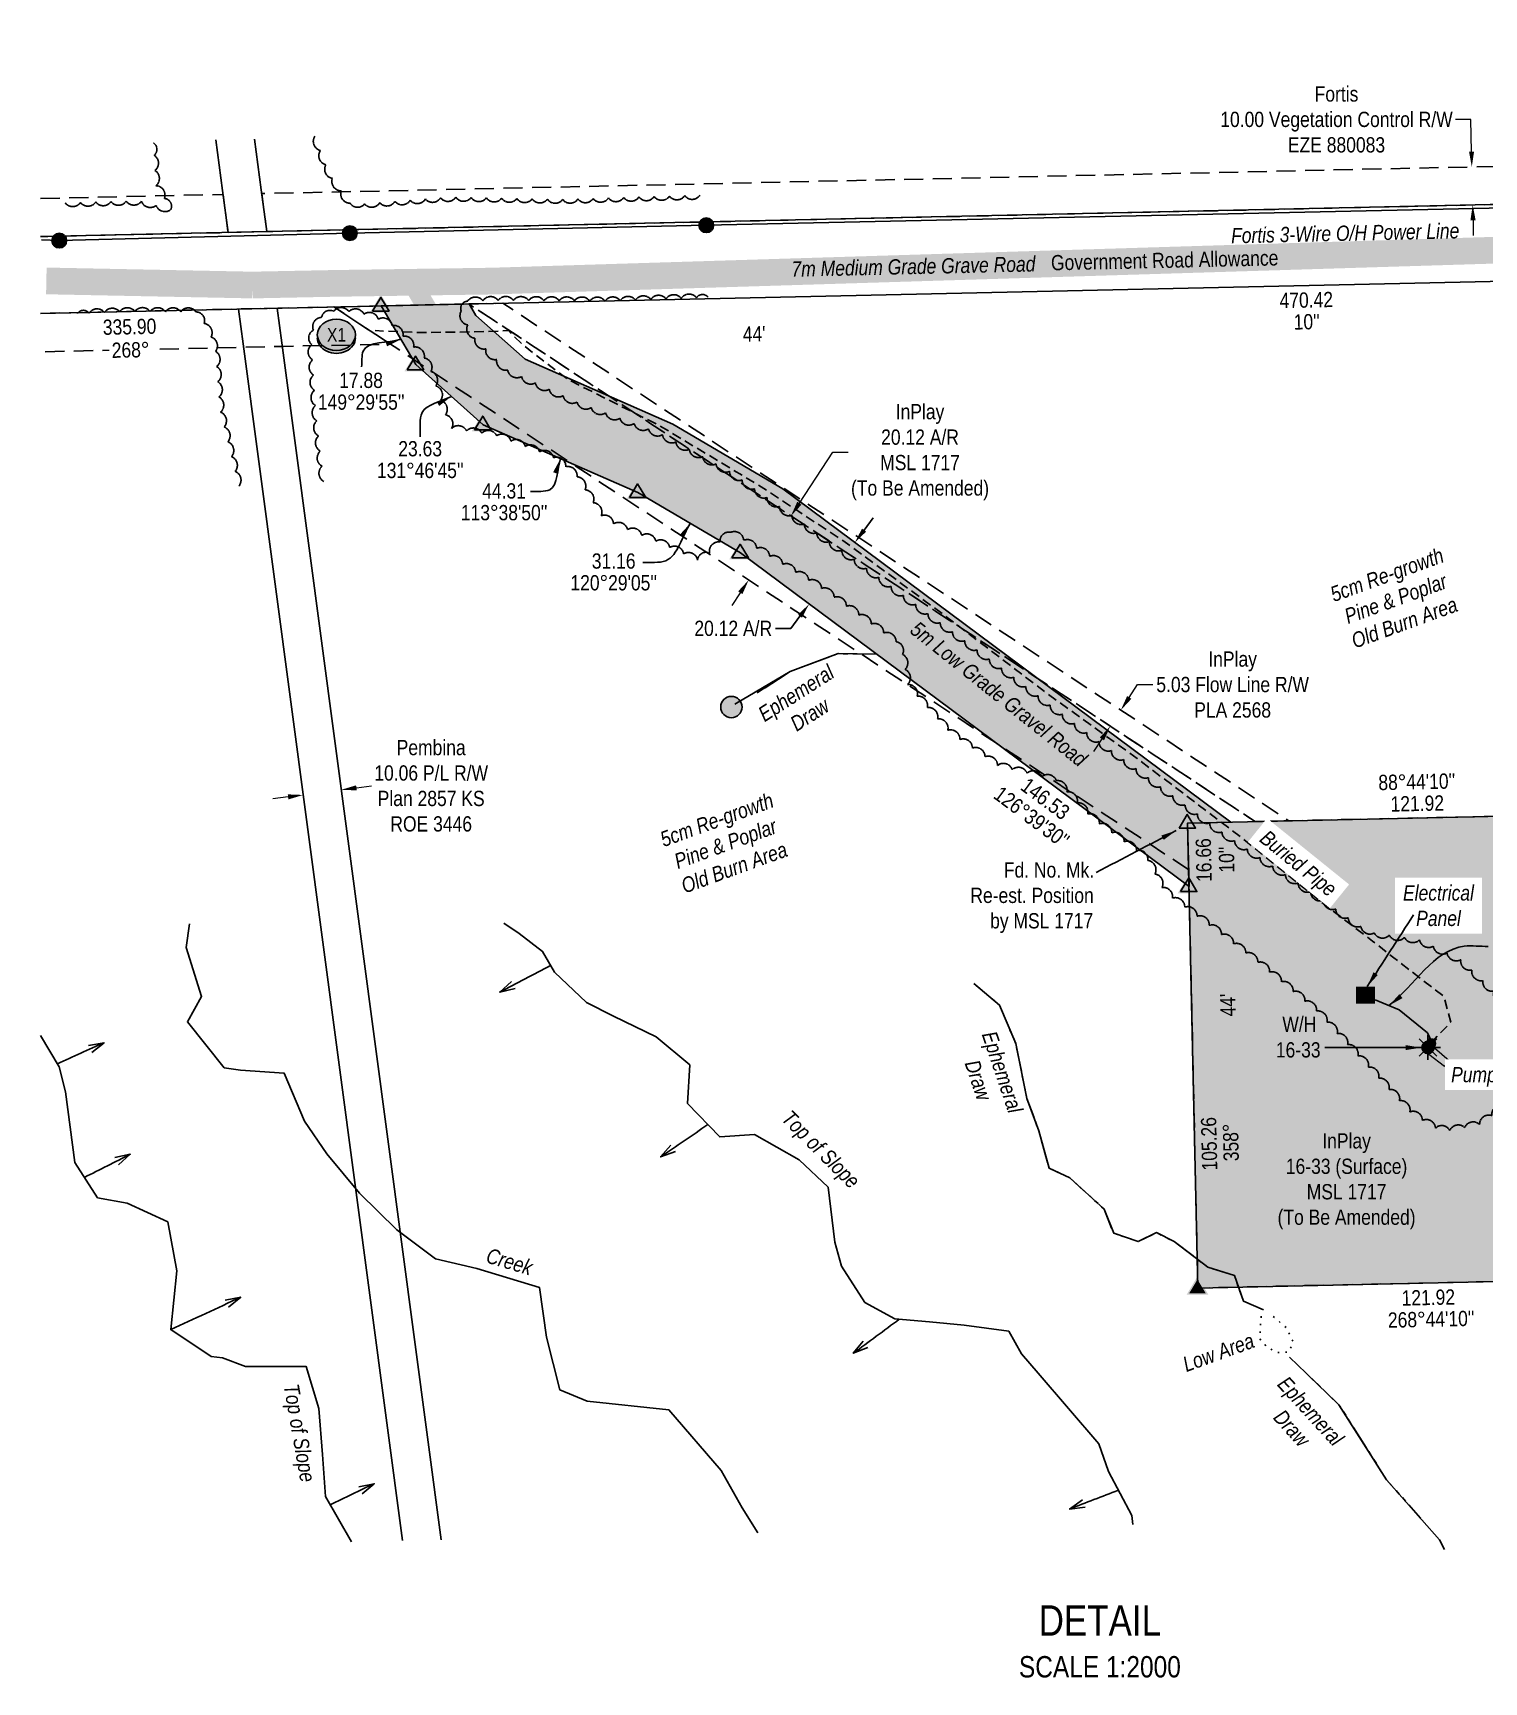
# Model space of a CAD drawing. Extents: x 604912 to 609838, y 5884248 to 5885328.
# Drawn here: x 604912 to 605863, y 5884248 to 5885328 of the extents above; entities that cross this region are included whole.
import ezdxf
from ezdxf.enums import TextEntityAlignment as Align

# ---------------------------------------------------------------- set-up
doc = ezdxf.new("R2010")
doc.units = 0
doc.header["$LTSCALE"] = 5
doc.header["$PDMODE"] = 34
doc.header["$PDSIZE"] = 0.03
for name, pattern in [('0', [1, 1, 0]), ('foc-ACCESSROAD', [3.75, 2.5, -1.25]), ('foc-FLOWLINE', [3.75, 2.5, -1.25]), ('foc-TOPO', [1, 0.2, -0.8]), ('foc-TOPO-ephemeral', [6.25, 3.125, -0.625, 0.625, -0.625, 0.625, -0.625]), ('POWERLINE5', [7.8, 2.4, -0.6, 0.6, -0.6, 0.6, -0.6, 2.4]), ('UG_PIPE', [1.875, 1.25, -0.625])]:
    doc.linetypes.add(name, pattern=pattern)
doc.layers.get('Defpoints').update_dxf_attribs({"color": 9})
for name, color, linetype in [('AS-CABLE', 224, 'foc-CABLE'), ('AS-PIPE-UG', 44, 'UG_PIPE'), ('AS-POWER', 104, 'foc-POWER'), ('AS-POWER-EXISTING', 72, 'POWERLINE5'), ('AS-ROADS', 254, 'Continuous'), ('AS-SYMBOL', 7, 'Continuous'), ('AS-UNDERLAY-H', 141, 'Continuous'), ('C-FLOWLINE', 13, 'foc-FLOWLINE'), ('C-WS', 13, 'foc-ACCESSROAD'), ('C-WS-S', 8, 'Continuous'), ('DETAIL-T', 7, 'Continuous'), ('F-EZE', 190, 'foc-FLOWLINE'), ('F-RW', 190, 'Continuous'), ('L-BD', 7, 'Continuous'), ('L-MON', 1, 'Continuous'), ('L-MON-T', 1, 'Continuous'), ('L-ROAD-T', 7, 'Continuous'), ('L-SEC', 7, 'Continuous'), ('P-CROSSINGS', 250, 'Continuous'), ('P-PROPOSED', 10, 'Continuous'), ('P-PROPOSED-H', 21, 'Continuous'), ('P-TXT', 4, 'Continuous'), ('T-BUSH', 110, '0'), ('T-BUSH-T', 110, 'Continuous'), ('T-DRAW', 143, 'foc-TOPO-ephemeral'), ('T-LOW-AREA', 48, 'foc-TOPO'), ('T-SLOPE', 48, 'Continuous'), ('T-WATER', 160, 'Continuous'), ('T-WATER-T', 170, 'Continuous')]:
    doc.layers.add(name, color=color, linetype=linetype)
for name, color, linetype, lineweight in [('AS-GENERAL', 48, 'Continuous', 18), ('C-AR-T', 13, 'Continuous', 9), ('C-FLOWLINE-T', 13, 'Continuous', 9), ('C-WS-T', 13, 'Continuous', 9), ('F-EZE-T', 190, 'Continuous', 9), ('F-RW-T', 190, 'Continuous', 9), ('T-TEXT', 48, 'Continuous', 18)]:
    doc.layers.add(name, color=color, linetype=linetype, lineweight=lineweight)
doc.styles.add('80CG', font='ARIALN.TTF', dxfattribs={"height": 10})
doc.styles.add('80L', font='ARIALN.TTF', dxfattribs={"height": 10})
doc.styles.add('80LS', font='ARIALNI.TTF', dxfattribs={"height": 10})
doc.styles.add('Crossing', font='ARIALN.TTF', dxfattribs={"height": 10})
doc.styles.add('foc-LtypeFont', font='ARIALN.TTF', dxfattribs={"height": 7.35})
doc.linetypes.add('foc-CABLE', pattern='A,2,-1,["C",foc-LtypeFont,S=0.2,R=0,X=-0.625,Y=-0.75],-1.24,8', length=12.24)
doc.linetypes.add('foc-POWER', pattern='A,6,-1,["P",foc-LtypeFont,S=0.2,R=0,X=-0.625,Y=-0.75],-1.24,4', length=12.24)
doc.linetypes.add('foc-TOPO-flowdirection-NOLINE', pattern='A,0,[">",foc-LtypeFont,S=0.3,R=0,X=0,Y=-0.945],-20,[">",foc-LtypeFont,S=0.3,R=0,X=0,Y=-0.945],0', length=20)
doc.dimstyles.new('Compass 5 000', dxfattribs={"dimscale": 5, "dimtxt": 9, "dimasz": 2, "dimexe": 0.2, "dimexo": 0.0625, "dimgap": 0.5, "dimtad": 0, "dimtih": 1, "dimtoh": 1, "dimzin": 0, "dimdsep": 46, "dimtxsty": '80CG', "dimcen": 0.1, "dimse1": 1, "dimse2": 1, "dimclrd": 256, "dimclrt": 256, "dimaunit": 1, "dimadec": 4, "dimazin": 0, "dimtfac": 0.06, "dimtofl": 0, "dimtmove": 0, "dimatfit": 1, "dimfxl": 0.2, "dimtolj": 1, "dimtzin": 0, "dimlwd": -1, "dimarcsym": 0})

# ---------------------------------------------------------------- blocks, each defined once
blk = doc.blocks.new('GAS')
h = blk.add_hatch(color=255)
h.dxf.hatch_style = 1
edge = h.paths.add_edge_path()
edge.add_arc((0, 0), 0.9, 0, 360)
for p, q in [((-0.81, 0), (-1.62, 0)), ((-0.57, 0.57), (-1.14, 1.14)), ((0, 0.81), (0, 1.62)), ((0.57, 0.57), (1.14, 1.14)), ((1.62, 0), (0.81, 0)), ((-0.57, -0.57), (-1.14, -1.14)), ((0, -0.81), (0, -1.62)), ((1.14, -1.14), (0.57, -0.57))]:
    blk.add_line(p, q)
blk.add_circle((0, 0), 0.8)
blk = doc.blocks.new('STRIA')
blk.add_hatch(color=255).paths.add_polyline_path([(-0.04, 1.52), (-1.47, -0.87), (1.39, -0.87)])
blk = doc.blocks.new('STRIAA')
blk.add_blockref('STRIA', (0, 0))
blk = doc.blocks.new('STRIB')
at = {"color": 1}
blk.add_solid([(-1.12, -0.67), (-0.04, 1.13), (1.04, -0.67)], dxfattribs=at)
blk = doc.blocks.new('STRIBB')
blk.add_blockref('STRIB', (0, 0))
blk = doc.blocks.new('STRICC')
for name in ['STRIAA', 'STRIBB']:
    blk.add_blockref(name, (0, 0))
blk = doc.blocks.new('fdspike')
blk.add_blockref('STRICC', (0, 0))
blk = doc.blocks.new('RISER')
h = blk.add_hatch(color=255)
h.dxf.hatch_style = 1
edge = h.paths.add_edge_path()
edge.add_arc((0, 0), 0.7, 0, 360)
blk.add_hatch(color=13).paths.add_polyline_path([(0.58, -0.15), (-0.58, -0.15, 0.774597)])
at = {"color": 13}
blk.add_line((-0.58, -0.15), (0.58, -0.15), dxfattribs=at)
blk.add_circle((0, 0), 0.6, dxfattribs=at)
blk = doc.blocks.new('TRIA')
blk.add_hatch(color=255).paths.add_polyline_path([(-0.04, 1.52), (-1.47, -0.87), (1.39, -0.87)])
blk = doc.blocks.new('TRIAA')
blk.add_blockref('TRIA', (0, 0))
blk = doc.blocks.new('TRIB')
at = {"color": 1}
blk.add_lwpolyline([(-1.12, -0.67), (-0.04, 1.13), (1.04, -0.67)], close=True, dxfattribs=at)
blk = doc.blocks.new('TRIBB')
blk.add_blockref('TRIB', (0, 0))
blk = doc.blocks.new('TRICC')
for name in ['TRIAA', 'TRIBB']:
    blk.add_blockref(name, (0, 0))
blk = doc.blocks.new('plspike')
blk.add_blockref('TRICC', (0, 0))
blk = doc.blocks.new('POWERPOLE')
h = blk.add_hatch(color=255)
edge = h.paths.add_edge_path()
edge.add_arc((0, 0), 0.96, 0, 360)
at = {"linetype": 'Continuous'}
for p, q in [((0.68, -0.68), (-0.68, 0.68)), ((-0.68, -0.68), (0.68, 0.68))]:
    blk.add_line(p, q, dxfattribs=at)
blk.add_circle((0, 0), 0.96, dxfattribs=at)
blk = doc.blocks.new('*D405')
at = {"layer": 'Defpoints', "color": 0, "transparency": 16777216}
for p in [(605112.2, 5884847.8), (605087.3, 5884844.5), (605114.3, 5884832)]:
    blk.add_point(p, dxfattribs=at)
at = {"layer": 'F-RW-T', "transparency": 16777216}
for p, q in [((605124.2, 5884833.3), (605134.1, 5884834.6)), ((605079.5, 5884827.3), (605069.6, 5884826))]:
    blk.add_line(p, q, dxfattribs=at)
for points in [[(605124, 5884834.9), (605124.5, 5884831.6), (605114.3, 5884832)], [(605079.3, 5884829), (605079.7, 5884825.7), (605089.4, 5884828.6)]]:
    blk.add_solid(points, dxfattribs=at)
at = {"layer": 'F-RW-T', "transparency": 16777216, "insert": (605173.2, 5884834.6), "char_height": 10, "attachment_point": 5, "style": '80CG'}
blk.add_mtext('\\A1;Pembina\\P10.06 P/L R/W\\PPlan 2857 KS\\PROE 3446', dxfattribs=at)
blk = doc.blocks.new('*D406')
at = {"layer": 'Defpoints', "color": 0, "transparency": 16777216}
for p in [(605457.3, 5884989.1), (605420.7, 5884953.7), (605427.3, 5884948.8)]:
    blk.add_point(p, dxfattribs=at)
at = {"layer": 'P-TXT', "transparency": 16777216}
for p, q in [((605456.7, 5885002.1), (605462.6, 5885010.1)), ((605414.7, 5884945.7), (605408.7, 5884937.7)), ((605408.7, 5884937.7), (605398.7, 5884937.7))]:
    blk.add_line(p, q, dxfattribs=at)
for points in [[(605455.3, 5885003.1), (605458, 5885001.1), (605450.7, 5884994.1)], [(605413.4, 5884946.7), (605416, 5884944.7), (605420.7, 5884953.7)]]:
    blk.add_solid(points, dxfattribs=at)
at = {"layer": 'P-TXT', "transparency": 16777216, "insert": (605371, 5884937.7), "char_height": 10, "attachment_point": 5, "style": '80CG'}
blk.add_mtext('\\A1;20.12 A/R', dxfattribs=at)
blk = doc.blocks.new('*D407')
at = {"layer": 'C-FLOWLINE-T', "transparency": 16777216}
for p, q in [((605630.3, 5884892.5), (605635.8, 5884900.9)), ((605635.8, 5884900.9), (605645.8, 5884900.9)), ((605612.4, 5884865.3), (605606.9, 5884857))]:
    blk.add_line(p, q, dxfattribs=at)
for points in [[(605628.9, 5884893.4), (605631.7, 5884891.6), (605624.8, 5884884.2)], [(605611, 5884866.2), (605613.8, 5884864.4), (605617.9, 5884873.7)]]:
    blk.add_solid(points, dxfattribs=at)
at = {"layer": 'Defpoints', "color": 0, "transparency": 16777216}
for p in [(605624.8, 5884884.2), (605627.4, 5884882.5), (605620.5, 5884872)]:
    blk.add_point(p, dxfattribs=at)
at = {"layer": 'C-FLOWLINE-T', "transparency": 16777216, "insert": (605698, 5884900.9), "char_height": 10, "attachment_point": 5, "style": '80CG'}
blk.add_mtext('\\A1;InPlay\\P5.03 Flow Line R/W\\PPLA 2568', dxfattribs=at)
blk = doc.blocks.new('*D408')
at = {"layer": 'Defpoints', "color": 0, "transparency": 16777216}
for p in [(606064.8, 5885244.7), (605855.2, 5885215.1), (606065.3, 5885219.7)]:
    blk.add_point(p, dxfattribs=at)
at = {"layer": 'F-EZE-T', "transparency": 16777216}
for p, q in [((605854, 5885271.1), (605844, 5885271.1)), ((605854.4, 5885250), (605854, 5885271.1)), ((605855.4, 5885205.1), (605855.6, 5885195.1))]:
    blk.add_line(p, q, dxfattribs=at)
for points in [[(605856.1, 5885250.1), (605852.8, 5885250), (605854.6, 5885240)], [(605857.1, 5885205.1), (605853.7, 5885205), (605855.2, 5885215.1)]]:
    blk.add_solid(points, dxfattribs=at)
at = {"layer": 'F-EZE-T', "transparency": 16777216, "insert": (605766, 5885271.1), "char_height": 10, "attachment_point": 5, "style": '80CG'}
blk.add_mtext('\\A1;Fortis\\P10.00 Vegetation Control R/W\\PEZE 880083', dxfattribs=at)
blk = doc.blocks.new('xing2')
h = blk.add_hatch(color=50)
h.dxf.hatch_style = 1
edge = h.paths.add_edge_path()
edge.add_ellipse((0, 0), major_axis=(-12.5, 0), ratio=0.816297, start_angle=0, end_angle=360)
h = blk.add_hatch(color=250)
h.dxf.hatch_style = 1
edge = h.paths.add_edge_path()
edge.add_ellipse((0, -2), major_axis=(-12.5, 0), ratio=0.816297, start_angle=0, end_angle=180)
edge.add_line((12.5, -2), (12.5, 0))
edge.add_ellipse((0, 0), major_axis=(-12.5, 0), ratio=0.816297, start_angle=0, end_angle=180, ccw=False)
edge.add_line((-12.5, 0), (-12.5, -2))
at = {"color": 250}
blk.add_ellipse((0, 0), major_axis=(-12.5, 0), ratio=0.816297, dxfattribs=at)
blk.add_ellipse((0, -2), major_axis=(-12.5, 0), ratio=0.816297, start_param=0, end_param=3.141593, dxfattribs=at)
at = {"color": 250, "style": 'Crossing'}
blk.add_attdef('CROSSING', text='', height=9, dxfattribs=at).set_placement((0.1, 0), align=Align.MIDDLE_CENTER)
at = {"color": 250, "style": 'Crossing', "flags": 1}
for tag, p in [('OWNER', (0.1, -12.5)), ('DESCRIPTION', (0.1, -25.8)), ('LOCATION', (0.1, -39.3)), ('DWG_REF', (0.1, -52.8))]:
    blk.add_attdef(tag, text='', height=9, dxfattribs=at).set_placement(p, align=Align.MIDDLE_CENTER)
blk = doc.blocks.new('*D500')
at = {"layer": 'C-AR-T', "transparency": 16777216}
for p, q in [((605414.3, 5885019.8), (605436.3, 5885053.2)), ((605436.3, 5885053.2), (605446.3, 5885053.2)), ((605375.6, 5884961.1), (605370.1, 5884952.7))]:
    blk.add_line(p, q, dxfattribs=at)
for points in [[(605412.9, 5885020.7), (605415.7, 5885018.8), (605408.8, 5885011.4)], [(605374.2, 5884962), (605377, 5884960.2), (605381.1, 5884969.4)]]:
    blk.add_solid(points, dxfattribs=at)
at = {"layer": 'Defpoints', "color": 0, "transparency": 16777216}
for p in [(605408.8, 5885011.4), (605546.5, 5884920.7), (605518.9, 5884878.7)]:
    blk.add_point(p, dxfattribs=at)
at = {"layer": 'C-AR-T', "transparency": 16777216, "insert": (605493.3, 5885053.2), "char_height": 10, "attachment_point": 5, "style": '80CG'}
blk.add_mtext('\\A1;InPlay\\P20.12 A/R\\PMSL 1717\\P(To Be Amended)', dxfattribs=at)

msp = doc.modelspace()

# ---------------------------------------------------------------- hatches: boundary and pattern name
at = {"layer": 'AS-CABLE'}
h = msp.add_hatch(color=256, dxfattribs=at)
h.dxf.hatch_style = 1
h.paths.add_polyline_path([(605778.857, 5884702.954), (605791.172, 5884702.954), (605791.172, 5884691.942), (605778.857, 5884691.942)])
at = {"layer": 'AS-UNDERLAY-H'}
h = msp.add_hatch(color=256, dxfattribs=at)
h.dxf.hatch_style = 1
edge = h.paths.add_edge_path()
edge.add_arc((605369.78, 5884886.199), 7.009, 0, 360)
at = {"layer": 'P-PROPOSED-H'}
h = msp.add_hatch(color=256, dxfattribs=at)
h.dxf.hatch_style = 1
h.paths.add_polyline_path([(605669.439, 5884768.604), (605375.68, 5884987.229), (605308.573, 5885026.734), (605207.13, 5885071.151), (605163.09, 5885110.499), (605140.413, 5885148.994), (605198.02, 5885150.266), (605202.434, 5885142.772), (605234.647, 5885113.991), (605331.492, 5885071.587), (605403.524, 5885029.183), (605696.884, 5884810.855), (605668.52, 5884810.229)])
h = msp.add_hatch(color=256, dxfattribs=at)
h.dxf.hatch_style = 1
h.paths.add_polyline_path([(605668.52, 5884810.229), (605973.113, 5884816.964), (605979.835, 5884512.326), (605675.18, 5884505.559)])

# ---------------------------------------------------------------- linework, layer by layer
at = {"layer": 'AS-CABLE', "flags": 128}
msp.add_lwpolyline([(605791.26, 5884694.329), (605807.063, 5884687.904), (605825.568, 5884672.679), (605830.145, 5884662.896)], dxfattribs=at)
at = {"layer": 'AS-GENERAL', "flags": 128}
msp.add_lwpolyline([(605830.145, 5884662.896), (605839.888, 5884654.746), (605836.693, 5884650.799), (605826.403, 5884658.541)], dxfattribs=at)
at = {"layer": 'AS-PIPE-UG', "flags": 128}
msp.add_lwpolyline([(605827.86, 5884665.799), (605831.828, 5884670.604), (605840.898, 5884679.686), (605836.365, 5884696.546), (605803.47, 5884722.009), (605789.55, 5884732.929), (605759.548, 5884755.734), (605704.985, 5884799.769), (605635.438, 5884852.541), (605576.133, 5884895.354), (605510.153, 5884945.654), (605442.8, 5884995.336), (605387.62, 5885031.509), (605322.308, 5885070.801), (605262.585, 5885100.861), (605233.398, 5885123.254), (605223.803, 5885132.764), (605200.19, 5885131.944), (605165.653, 5885131.519), (605136.603, 5885132.764)], dxfattribs=at)
at = {"layer": 'AS-POWER', "flags": 128}
msp.add_lwpolyline([(604917.975, 5885192.217), (604929.655, 5885191.756), (605119.953, 5885196.634), (605353.32, 5885201.791), (606418.799, 5885225.073)], dxfattribs=at)
at = {"layer": 'AS-ROADS', "flags": 128}
for points, const_width in [([(605287.388, 5885167.569), (606417.731, 5885202.329)], 17.493), ([(605056.06, 5885162.654), (604921.209, 5885165.355)], 17.493), ([(605287.388, 5885167.569), (605213.433, 5885165.249), (605108.65, 5885163.709), (605056.06, 5885162.654)], 17.493), ([(605160.503, 5885164.444), (605182.758, 5885126.654), (605198.53, 5885107.844), (605220.88, 5885092.571), (605249.858, 5885078.834), (605285.96, 5885064.451), (605320.035, 5885049.154), (605352.34, 5885031.329), (605389.618, 5885008.224), (605437.03, 5884975.004), (605483.873, 5884941.219), (605534.715, 5884902.631), (605573.045, 5884870.526), (605627.99, 5884829.879), (605678.698, 5884793.081), (605740.748, 5884748.496), (605792.813, 5884712.101), (605833.2, 5884684.011), (605848.935, 5884669.716), (605851.368, 5884656.764), (605843.463, 5884643.701), (605824.01, 5884644.374), (605809.315, 5884660.534), (605801.445, 5884692.734), (605791.665, 5884712.866)], 12.495), ([(605740.748, 5884748.496), (605791.665, 5884712.866), (605792.813, 5884712.101), (605833.2, 5884684.011)], 12.495)]:
    msp.add_lwpolyline(points, dxfattribs=dict(at, const_width=const_width))
at = {"layer": 'AS-UNDERLAY-H'}
msp.add_circle((605369.78, 5884886.199), 7.009, dxfattribs=at)
at = {"layer": 'C-FLOWLINE', "flags": 128}
msp.add_lwpolyline([(604917.475, 5885144.074), (605047.651, 5885146.946), (605072.934, 5885147.505), (605109.484, 5885148.312), (605146.54, 5885123.907), (605076.259, 5885122.451), (605073.487, 5885122.39), (605050.976, 5885121.89), (605048.205, 5885121.829), (604917.475, 5885118.938)], dxfattribs=at)
msp.add_lwpolyline([(605734.857, 5884811.693), (605712.745, 5884811.205), (605197.934, 5885150.264), (605220.046, 5885150.752), (605734.857, 5884811.693)], close=True, dxfattribs=at)
at = {"layer": 'C-WS', "flags": 128}
msp.add_lwpolyline([(605712.745, 5884811.205), (605973.125, 5884816.95), (605979.846, 5884512.346), (605675.242, 5884505.624), (605669.194, 5884779.682), (605109.484, 5885148.312), (605197.934, 5885150.264), (605712.745, 5884811.205)], close=True, dxfattribs=at)
at = {"layer": 'F-EZE', "flags": 128}
msp.add_lwpolyline([(606138.011, 5885221.3), (605065.494, 5885197.634), (605062.216, 5885222.555), (606314.503, 5885250.183), (606315.066, 5885225.2), (606138.011, 5885221.3)], close=True, dxfattribs=at)
msp.add_lwpolyline([(604917.475, 5885219.361), (605036.915, 5885221.996), (605040.156, 5885197.074), (604917.475, 5885194.367)], dxfattribs=at)
at = {"layer": 'F-RW'}
for points in [[(605057.463, 5885258.232), (605061.884, 5885225.075), (605065.494, 5885197.634), (605040.156, 5885197.074), (605036.587, 5885224.52), (605032.165, 5885257.674)], [(605154.347, 5884340.115), (605050.12, 5885124.117), (605047.084, 5885146.935), (605072.368, 5885147.493), (605075.403, 5885124.685), (605179.632, 5884340.671)]]:
    msp.add_lwpolyline(points, dxfattribs=at)
at = {"layer": 'L-SEC'}
for p, q in [((604917.475, 5885194.367), (606314.604, 5885225.196)), ((604917.475, 5885144.075), (606315.713, 5885174.929))]:
    msp.add_line(p, q, dxfattribs=at)
at = {"layer": 'T-BUSH', "flags": 128}
for points in [[(605097.061, 5885260.121, 0.52056705), (605100.65, 5885250.791, 0.52056705), (605104.239, 5885241.462, 0.52056705), (605108.511, 5885232.5, 0.52056705), (605114.327, 5885224.37, 0.52056705), (605120.143, 5885216.24, 0.52056705), (605129.537, 5885215.819, 0.52056705), (605139.501, 5885216.623, 0.52056705), (605149.464, 5885217.428, 0.52056705), (605159.428, 5885218.233, 0.52056705), (605169.392, 5885219.037, 0.52056705), (605179.355, 5885219.842, 0.52056705), (605189.332, 5885220.202, 0.52056705), (605199.326, 5885219.99, 0.52056705), (605209.32, 5885219.777, 0.52056705), (605219.313, 5885219.565, 0.52056705), (605229.307, 5885219.352, 0.52056705), (605239.301, 5885219.14, 0.52056705), (605249.295, 5885218.927, 0.52056705), (605259.288, 5885218.714, 0.52056705), (605269.279, 5885219.019, 0.52056705), (605279.27, 5885219.352, 0.52056705), (605289.26, 5885219.685, 0.52056705), (605299.25, 5885220.018, 0.52056705), (605309.241, 5885220.351, 0.52056705), (605319.233, 5885220.646, 0.52056705), (605329.225, 5885220.925, 0.52056705), (605339.217, 5885221.204, 0.52056705), (605349.132, 5885221.481, 0.52056705)], [(604933.567, 5885216.474, 0.52056705), (604943.559, 5885216.767, 0.52056705), (604953.551, 5885217.06, 0.52056705), (604963.543, 5885217.353, 0.52056705), (604973.534, 5885217.646, 0.52056705), (604983.484, 5885217.537, 0.52056705), (604993.102, 5885214.815, 0.52056705), (605002.72, 5885212.093, 0.52056705), (604998.481, 5885219.379, 0.52056705), (604992.952, 5885227.699, 0.52056705), (604992.29, 5885237.661, 0.52056705), (604991.758, 5885247.643, 0.52056705), (604991.328, 5885255.689, 0.52056705)], [(605047.165, 5885030.855, 0.52056705), (605044.786, 5885040.564, 0.52056705), (605042.407, 5885050.272, 0.52056705), (605040.028, 5885059.981, 0.52056705), (605037.648, 5885069.69, 0.52056705), (605035.269, 5885079.399, 0.52056705), (605034.234, 5885089.322, 0.52056705), (605033.483, 5885099.29, 0.52056705), (605032.732, 5885109.258, 0.52056705), (605031.98, 5885119.226, 0.52056705), (605029.035, 5885128.581, 0.52056705), (605024.521, 5885137.5, 0.52056705), (605019.162, 5885145.054, 0.52056705), (605009.167, 5885145.111, 0.52056705), (604999.171, 5885145.168, 0.52056705), (604989.175, 5885145.225, 0.52056705), (604979.179, 5885145.282, 0.52056705), (604969.188, 5885145.061, 0.52056705), (604959.201, 5885144.651, 0.52056705), (604949.213, 5885144.241, 0.52056705), (604941.506, 5885143.925, 0.52056705)], [(605102.892, 5885034.013, -0.52056705), (605101.744, 5885043.943, -0.52056705), (605100.597, 5885053.873, -0.52056705), (605099.449, 5885063.803, -0.52056705), (605098.302, 5885073.733, -0.52056705), (605097.42, 5885083.686, -0.52056705), (605096.803, 5885093.663, -0.52056705), (605096.186, 5885103.64, -0.52056705), (605095.569, 5885113.617, -0.52056705), (605094.952, 5885123.594, -0.52056705), (605096.047, 5885133.122, -0.52056705), (605101.486, 5885141.508, -0.52056705), (605109.303, 5885145.413, -0.52056705), (605119.297, 5885145.212, -0.52056705), (605129.161, 5885143.603, -0.52056705), (605138.504, 5885140.256, -0.52056705), (605147.615, 5885136.144, -0.52056705), (605154.72, 5885129.17, -0.52056705), (605161.692, 5885122.007, -0.52056705), (605168.665, 5885114.845, -0.52056705), (605173.015, 5885106.082, -0.52056705), (605176.194, 5885096.605, -0.52056705), (605179.373, 5885087.128, -0.52056705), (605182.552, 5885077.651, -0.52056705), (605186.515, 5885068.699, -0.52056705), (605196.37, 5885067.104, -0.52056705), (605206.259, 5885065.639, -0.52056705), (605216.084, 5885063.931, -0.52056705), (605225.444, 5885060.424, -0.52056705), (605234.805, 5885056.916, -0.52056705), (605244.165, 5885053.409, -0.52056705), (605253.345, 5885049.568, -0.52056705), (605261.388, 5885043.633, -0.52056705), (605268.698, 5885037.021, -0.52056705), (605273.973, 5885028.53, -0.52056705), (605279.247, 5885020.039, -0.52056705), (605284.521, 5885011.547, -0.52056705), (605292.55, 5885006.227, -0.52056705), (605301.81, 5885002.464, -0.52056705), (605311.071, 5884998.702, -0.52056705), (605320.311, 5884994.891, -0.52056705), (605329.416, 5884990.764, -0.52056705), (605338.52, 5884986.637, -0.52056705), (605347.625, 5884982.511, -0.52056705), (605355.483, 5884987.073, -0.52056705), (605362.338, 5884994.348, -0.52056705), (605369.321, 5885000.658, -0.52056705), (605377.833, 5884995.417, -0.52056705), (605386.345, 5884990.176, -0.52056705), (605394.857, 5884984.935, -0.52056705), (605403.369, 5884979.694, -0.52056705), (605411.881, 5884974.453, -0.52056705), (605420.393, 5884969.213, -0.52056705), (605428.882, 5884963.937, -0.52056705), (605437.004, 5884958.11, -0.52056705), (605445.126, 5884952.283, -0.52056705), (605453.248, 5884946.456, -0.52056705), (605461.37, 5884940.629, -0.52056705), (605469.492, 5884934.802, -0.52056705), (605477.614, 5884928.975, -0.52056705), (605481.822, 5884920.701, -0.52056705), (605483.502, 5884910.848, -0.52056705), (605485.182, 5884900.994, -0.52056705), (605491.386, 5884893.285, -0.52056705), (605498.085, 5884885.866, -0.52056705), (605504.784, 5884878.447, -0.52056705), (605511.483, 5884871.027, -0.52056705), (605519.375, 5884864.967, -0.52056705), (605527.619, 5884859.313, -0.52056705), (605535.862, 5884853.659, -0.52056705), (605544.105, 5884848.005, -0.52056705), (605553.629, 5884845.212, -0.52056705), (605563.356, 5884842.906, -0.52056705), (605573.082, 5884840.601, -0.52056705), (605582.612, 5884837.955, -0.52056705), (605589.447, 5884830.661, -0.52056705), (605596.282, 5884823.367, -0.52056705), (605603.117, 5884816.073, -0.52056705), (605610.752, 5884809.687, -0.52056705), (605618.868, 5884803.852, -0.52056705), (605626.983, 5884798.016, -0.52056705), (605635.099, 5884792.18, -0.52056705), (605642.497, 5884785.724, -0.52056705), (605647.087, 5884776.845, -0.52056705), (605651.677, 5884767.965, -0.52056705), (605658.573, 5884761.026, -0.52056705), (605666.638, 5884755.121, -0.52056705), (605674.704, 5884749.216, -0.52056705), (605682.709, 5884743.231, -0.52056705), (605690.669, 5884737.184, -0.52056705), (605698.629, 5884731.138, -0.52056705), (605706.589, 5884725.091, -0.52056705), (605714.492, 5884718.974, -0.52056705), (605722.198, 5884712.606, -0.52056705), (605729.903, 5884706.238, -0.52056705), (605737.608, 5884699.87, -0.52056705), (605745.313, 5884693.502, -0.52056705), (605752.986, 5884687.1, -0.52056705), (605759.743, 5884679.734, -0.52056705), (605766.5, 5884672.368, -0.52056705), (605773.285, 5884665.027, -0.52056705), (605780.071, 5884657.687, -0.52056705), (605786.856, 5884650.347, -0.52056705), (605793.646, 5884643.011, -0.52056705), (605800.441, 5884635.68, -0.52056705), (605807.237, 5884628.349, -0.52056705), (605814.032, 5884621.018, -0.52056705), (605822.261, 5884615.455, -0.52056705), (605830.864, 5884610.363, -0.52056705), (605840.149, 5884608.76, -0.52056705), (605849.94, 5884610.777, -0.52056705), (605859.73, 5884612.794, -0.52056705), (605867.679, 5884618.628, -0.52056705), (605875.251, 5884625.154, -0.52056705), (605882.822, 5884631.68, -0.52056705), (605890.618, 5884628.144, -0.52056705), (605896.426, 5884620.452, -0.52056705), (605900.012, 5884611.122, -0.52056705), (605903.598, 5884601.791, -0.52056705), (605907.664, 5884592.771, -0.52056705), (605915.842, 5884597.065, -0.52056705), (605922.401, 5884604.278, -0.52056705), (605918.506, 5884613.448, -0.52056705), (605914.364, 5884622.546, -0.52056705), (605910.221, 5884631.643, -0.52056705), (605905.587, 5884640.491, -0.52056705), (605900.69, 5884649.205, -0.52056705), (605895.794, 5884657.92, -0.52056705), (605890.897, 5884666.634, -0.52056705), (605885.759, 5884675.204, -0.52056705), (605880.391, 5884683.637, -0.52056705), (605875.024, 5884692.07, -0.52056705), (605869.164, 5884700.102, -0.52056705), (605861.913, 5884706.982, -0.52056705), (605854.661, 5884713.862, -0.52056705), (605847.364, 5884720.686, -0.52056705), (605838.387, 5884725.082, -0.52056705), (605829.405, 5884729.469, -0.52056705), (605820.391, 5884733.776, -0.52056705), (605810.506, 5884735.255, -0.52056705), (605800.619, 5884736.727, -0.52056705), (605790.732, 5884738.2, -0.52056705), (605781.961, 5884742.497, -0.52056705), (605773.737, 5884748.18, -0.52056705), (605765.514, 5884753.863, -0.52056705), (605757.29, 5884759.546, -0.52056705), (605749.067, 5884765.229, -0.52056705), (605740.844, 5884770.911, -0.52056705), (605732.538, 5884776.473, -0.52056705), (605724.23, 5884782.031, -0.52056705), (605715.921, 5884787.59, -0.52056705), (605707.613, 5884793.148, -0.52056705), (605699.305, 5884798.706, -0.52056705), (605691.029, 5884804.31, -0.52056705), (605682.99, 5884810.251, -0.52056705), (605674.951, 5884816.192, -0.52056705), (605666.912, 5884822.133, -0.52056705), (605658.873, 5884828.074, -0.52056705), (605650.834, 5884834.015, -0.52056705), (605642.795, 5884839.956, -0.52056705), (605634.73, 5884845.861, -0.52056705), (605626.657, 5884851.756, -0.52056705), (605618.585, 5884857.652, -0.52056705), (605610.513, 5884863.547, -0.52056705), (605602.44, 5884869.443, -0.52056705), (605594.442, 5884875.438, -0.52056705), (605586.483, 5884881.485, -0.52056705), (605578.523, 5884887.532, -0.52056705), (605570.564, 5884893.58, -0.52056705), (605562.605, 5884899.627, -0.52056705), (605554.646, 5884905.674, -0.52056705), (605546.686, 5884911.722, -0.52056705), (605538.663, 5884917.685, -0.52056705), (605530.632, 5884923.636, -0.52056705), (605522.601, 5884929.587, -0.52056705), (605514.57, 5884935.539, -0.52056705), (605506.538, 5884941.49, -0.52056705), (605498.507, 5884947.441, -0.52056705), (605490.467, 5884953.381, -0.52056705), (605482.426, 5884959.319, -0.52056705), (605474.385, 5884965.258, -0.52056705), (605466.344, 5884971.196, -0.52056705), (605458.304, 5884977.135, -0.52056705), (605450.231, 5884983.029, -0.52056705), (605442.067, 5884988.797, -0.52056705), (605433.903, 5884994.565, -0.52056705), (605425.739, 5885000.333, -0.52056705), (605417.575, 5885006.1, -0.52056705), (605409.41, 5885011.868, -0.52056705), (605401.256, 5885017.65, -0.52056705), (605393.103, 5885023.433, -0.52056705), (605384.95, 5885029.217, -0.52056705), (605376.797, 5885035, -0.52056705), (605368.546, 5885040.627, -0.52056705), (605359.777, 5885045.425, -0.52056705), (605351.007, 5885050.223, -0.52056705), (605342.238, 5885055.021, -0.52056705), (605333.469, 5885059.819, -0.52056705), (605324.699, 5885064.617, -0.52056705), (605315.515, 5885068.505, -0.52056705), (605306.138, 5885071.966, -0.52056705), (605296.76, 5885075.427, -0.52056705), (605287.382, 5885078.888, -0.52056705), (605278.004, 5885082.349, -0.52056705), (605268.692, 5885085.968, -0.52056705), (605259.618, 5885090.16, -0.52056705), (605250.543, 5885094.352, -0.52056705), (605241.468, 5885098.543, -0.52056705), (605232.393, 5885102.735, -0.52056705), (605223.319, 5885106.926, -0.52056705), (605216.118, 5885113.842, -0.52056705), (605208.96, 5885120.819, -0.52056705), (605201.802, 5885127.797, -0.52056705), (605197.114, 5885136.535, -0.52056705), (605192.851, 5885145.576, -0.52056705), (605197.064, 5885152.052, -0.52056705), (605207.055, 5885152.376, -0.52056705), (605217.047, 5885152.581, -0.52056705), (605227.043, 5885152.511, -0.52056705), (605237.039, 5885152.442, -0.52056705), (605247.035, 5885152.373, -0.52056705), (605257.031, 5885152.304, -0.52056705), (605267.026, 5885152.235, -0.52056705), (605277.022, 5885152.165, -0.52056705), (605287.018, 5885152.096, -0.52056705), (605297.008, 5885152.416, -0.52056705), (605306.996, 5885152.795, -0.52056705), (605316.985, 5885153.174, -0.52056705), (605326.974, 5885153.553, -0.52056705), (605336.963, 5885153.932, -0.52056705), (605346.952, 5885154.312, -0.52056705), (605354.602, 5885154.602, -0.52056705)]]:
    msp.add_lwpolyline(points, format="xyb", dxfattribs=at)
at = {"layer": 'T-DRAW', "linetype": 'foc-TOPO-flowdirection-NOLINE', "flags": 128}
for points in [[(605464.827, 5884920.883), (605439.748, 5884921.191), (605408.283, 5884909.401), (605372.032, 5884888.091)], [(605464.827, 5884920.883), (605439.748, 5884921.191), (605408.283, 5884909.401), (605387.595, 5884896.088), (605387.595, 5884896.088)], [(605718.128, 5884491.324), (605705.078, 5884496.924), (605699.113, 5884513.876), (605681.785, 5884519.209), (605659.613, 5884536.114), (605648.083, 5884541.941), (605636.205, 5884536.009), (605620.115, 5884541.461), (605613.79, 5884557.381), (605591.308, 5884577.809), (605577.825, 5884584.239), (605571.033, 5884608.584), (605563.328, 5884629.849), (605555.943, 5884665.874), (605545.288, 5884690.966), (605528.53, 5884705.146)], [(605836.636, 5884334.431), (605833.553, 5884340.566), (605798.798, 5884380.066), (605767.623, 5884429.199), (605746.07, 5884449.884), (605735.323, 5884460.356)]]:
    msp.add_lwpolyline(points, dxfattribs=at)
at = {"layer": 'T-DRAW', "flags": 128}
for points in [[(605464.827, 5884920.883), (605439.748, 5884921.191), (605408.283, 5884909.401), (605384.924, 5884894.369)], [(605718.128, 5884491.324), (605705.078, 5884496.924), (605699.113, 5884513.876), (605681.785, 5884519.209), (605659.613, 5884536.114), (605648.083, 5884541.941), (605636.205, 5884536.009), (605620.115, 5884541.461), (605613.79, 5884557.381), (605591.308, 5884577.809), (605577.825, 5884584.239), (605571.033, 5884608.584), (605563.328, 5884629.849), (605555.943, 5884665.874), (605545.288, 5884690.966), (605528.53, 5884705.146)], [(605735.323, 5884460.356), (605746.07, 5884449.884), (605767.623, 5884429.199), (605798.798, 5884380.066), (605821.037, 5884354.791)]]:
    msp.add_lwpolyline(points, dxfattribs=at)
at = {"layer": 'T-LOW-AREA', "flags": 128}
msp.add_lwpolyline([(605716.635, 5884487.179), (605715.728, 5884472.396), (605721.065, 5884466.394), (605727.645, 5884463.336), (605734.688, 5884463.624), (605737.665, 5884470.306), (605733.218, 5884479.464), (605723.715, 5884487.639)], dxfattribs=at)
at = {"layer": 'T-SLOPE', "flags": 128}
for points in [[(605220.838, 5884744.689), (605230.915, 5884737.806), (605246.1, 5884726.131), (605253.903, 5884712.576), (605274.943, 5884692.741), (605292.493, 5884683.789), (605320.468, 5884670.219), (605342.475, 5884651.816), (605341.088, 5884626.576), (605362.128, 5884604.566), (605384.89, 5884606.279), (605414.258, 5884589.669), (605433.048, 5884571.676), (605437.53, 5884535.634), (605441.89, 5884519.844), (605457.245, 5884496.224), (605476.723, 5884485.416), (605499.543, 5884483.524), (605522.12, 5884481.236), (605551.42, 5884477.346), (605559.71, 5884462.526), (605570.693, 5884449.856), (605610.415, 5884403.471), (605616.71, 5884385.434), (605632.018, 5884356.504), (605632.708, 5884350.645)], [(605121.065, 5884339.382), (605103.96, 5884368.996), (605102.025, 5884396.509), (605099.555, 5884426.666), (605091.23, 5884454.261), (605051.625, 5884454.236), (605036.49, 5884459.959), (605029.163, 5884460.706), (605002.673, 5884478.361), (605006.665, 5884516.909), (605000.753, 5884548.966), (604974.14, 5884561.164), (604954.703, 5884564.764), (604939.898, 5884587.816), (604933.648, 5884634.149), (604929.533, 5884650.551), (604917.475, 5884671.103)]]:
    msp.add_lwpolyline(points, dxfattribs=at)
at = {"layer": 'T-WATER', "flags": 128}
msp.add_lwpolyline([(605015.028, 5884744.204), (605012.77, 5884728.734), (605022.84, 5884696.666), (605013.563, 5884679.941), (605037.68, 5884649.964), (605048.293, 5884648.421), (605076.983, 5884646.306), (605090.21, 5884614.886), (605104.945, 5884593.416), (605126.2, 5884567.726), (605150.773, 5884543.681), (605175.928, 5884524.824), (605203.063, 5884518.306), (605244.118, 5884506.041), (605248.768, 5884473.449), (605257.345, 5884438.961), (605275.378, 5884431.481), (605328.83, 5884425.724), (605363.17, 5884386.111), (605376.883, 5884361.611), (605387.118, 5884345.239)], dxfattribs=at)
at = {"layer": 'T-WATER', "linetype": 'foc-TOPO-flowdirection-NOLINE', "flags": 128}
msp.add_lwpolyline([(605387.118, 5884345.239), (605376.883, 5884361.611), (605363.17, 5884386.111), (605328.83, 5884425.724), (605275.378, 5884431.481), (605257.345, 5884438.961), (605248.768, 5884473.449), (605244.118, 5884506.041), (605203.063, 5884518.306), (605175.928, 5884524.824), (605150.773, 5884543.681), (605126.2, 5884567.726), (605104.945, 5884593.416), (605090.21, 5884614.886), (605076.983, 5884646.306), (605048.293, 5884648.421), (605037.68, 5884649.964), (605013.563, 5884679.941), (605022.84, 5884696.666), (605012.77, 5884728.734), (605015.028, 5884744.204)], dxfattribs=at)

# ---------------------------------------------------------------- block references
at = {"layer": 'AS-POWER-EXISTING', "xscale": 4.998005649999986, "yscale": 4.998005649999986, "zscale": 4.998005649999986}
for p in [(605353.32, 5885201.791), (604929.655, 5885191.756), (605119.953, 5885196.634)]:
    msp.add_blockref('POWERPOLE', p, dxfattribs=at)
at = {"layer": 'AS-SYMBOL', "xscale": 4.998005649999972, "yscale": 4.998005649999972, "zscale": 4.998005649999972}
msp.add_blockref('RISER', (605827.853, 5884665.794), dxfattribs=at)
at = {"layer": 'L-MON', "xscale": 4.998005649999986, "yscale": 4.998005649999986, "zscale": 4.998005649999986}
for name, p in [('plspike', (605140.45, 5885148.931)), ('plspike', (605163.09, 5885110.499)), ('plspike', (605207.13, 5885071.151)), ('plspike', (605308.573, 5885026.734)), ('plspike', (605375.68, 5884987.229)), ('plspike', (605668.52, 5884810.229)), ('plspike', (605669.425, 5884768.614)), ('fdspike', (605675.18, 5884505.559))]:
    msp.add_blockref(name, p, dxfattribs=at)
at = {"layer": 'P-CROSSINGS', "xscale": 0.99960113, "yscale": 0.99960113, "zscale": 0.99960113}
msp.add_blockref('xing2', (605111.133, 5885130.066), dxfattribs=at).add_auto_attribs({'CROSSING': 'X1'})

# ---------------------------------------------------------------- texts
at = {"layer": 'AS-POWER', "insert": (605696.487, 5885199.955), "char_height": 9.99263, "attachment_point": 1, "rotation": 1.269087, "style": '80L'}
msp.add_mtext_dynamic_manual_height_columns('\\pi0.38189;{\\fArial Narrow|b0|i1|c0|p34;Fortis 3-Wire O/H Power Line}', width=149.41272, gutter_width=50.013, heights=[0], dxfattribs=at)
at = {"layer": 'C-AR-T', "insert": (605772.602, 5884575.518), "char_height": 9.99601, "attachment_point": 5, "style": '80CG'}
msp.add_mtext('\\A1;InPlay\\P16-33 (Surface)\\PMSL 1717\\P(To Be Amended)', dxfattribs=at)
at = {"layer": 'C-WS-T', "style": '80CG'}
for s, p in [('W/H', (605730.54, 5884673.396)), ('16-33', (605726.285, 5884656.63))]:
    msp.add_text(s, height=9.996, dxfattribs=at).set_placement(p)
at = {"layer": 'DETAIL-T', "color": 3, "insert": (605611.068, 5884274.068), "char_height": 19.98625, "width": 190.17827, "attachment_point": 5, "style": '80CG', "bg_fill": 3, "box_fill_scale": 1.15, "bg_fill_color": 256, "bg_fill_true_color": 256, "bg_fill_transparency": 0}
msp.add_mtext('DETAIL\\P{\\H0.7x;SCALE 1:2000}', dxfattribs=at)
at = {"layer": 'L-BD', "style": '80L'}
for s, height, rotation, p in [('470.42', 9.996, 1.2641, (605746.217, 5885152.864)), ('335.90', 9.996, 1.2641, (604975.693, 5885135.363)), ("10''", 9.996, 1.2641, (605746.531, 5885138.623)), ("44'", 9.996, 1.2641, (605384.696, 5885130.639)), ('146.53', 9.996, 323.3421, (605575.366, 5884826.155)), ("88°44'10''", 9.996, 1.2641, (605818.596, 5884837.287)), ("126°39'30''", 9.99601, 323.3421, (605566.414, 5884814.127)), ('121.92', 9.996, 1.2641, (605818.91, 5884823.046)), ('16.66', 9.996, 91.2641, (605679.055, 5884785.939)), ("10''", 9.996, 91.2641, (605694.045, 5884786.27)), ('121.92 ', 9.996, 1.2725, (605827.719, 5884499.449)), ("268°44'10''", 9.99601, 1.2725, (605828.035, 5884485.208))]:
    msp.add_text(s, height=height, rotation=rotation, dxfattribs=at).set_placement(p, align=Align.MIDDLE)
for s, height, p in [('17.88', 9.996, (605127.278, 5885100.224)), ("149°29'55''", 9.99601, (605127.379, 5885085.98)), ('23.63', 9.996, (605165.972, 5885055.451)), ("131°46'45''", 9.99601, (605166.065, 5885041.207)), ('44.31', 9.996, (605220.911, 5885027.807)), ("113°38'50''", 9.99601, (605220.981, 5885013.562)), ('31.16', 9.996, (605292.703, 5884981.868)), ("120°29'05''", 9.99601, (605292.742, 5884967.624))]:
    msp.add_text(s, height=height, dxfattribs=at).set_placement(p, align=Align.MIDDLE)
for s, p in [("44'", (605700.06, 5884683.626)), ('105.26', (605687.974, 5884582.693)), ('358°', (605702.088, 5884588.751))]:
    msp.add_text(s, height=9.996, rotation=91.2641, dxfattribs=at).set_placement(p)
at = {"layer": 'L-ROAD-T', "style": '80L'}
msp.add_text('Government Road Allowance', height=9.99601, rotation=1.269087, dxfattribs=at).set_placement((605653.468, 5885178.882), align=Align.MIDDLE_CENTER)
at = {"layer": 'T-BUSH-T', "char_height": 9.99601, "width": 89.42682, "attachment_point": 2, "rotation": 20, "style": '80LS'}
for insert in [(605797.325, 5884977.582), (605358.504, 5884817.07)]:
    msp.add_mtext('5cm Re-growth Pine & Poplar\\P{\\C48;Old Burn Area}', dxfattribs=dict(at, insert=insert))
at = {"layer": 'T-TEXT', "style": '80LS'}
for s, height, rotation, p in [('7m Medium Grade Grave Road', 9.99601, 1.269087, (605488.978, 5885174.806)), ('Low Area', 9.996, 20, (605688.719, 5884463.454))]:
    msp.add_text(s, height=height, rotation=rotation, dxfattribs=at).set_placement(p, align=Align.MIDDLE_CENTER)
at = {"layer": 'T-TEXT', "insert": (605548.001, 5884898.732), "char_height": 9.99601, "width": 143.23521, "attachment_point": 2, "rotation": 321.492295, "style": '80LS'}
msp.add_mtext('5m Low Grade Gravel Road', dxfattribs=at)

# ---------------------------------------------------------------- dimensions: what is measured, and where the dimension line sits
at = {"layer": 'C-AR-T'}
dim = msp.add_linear_dim(base=(605408.763, 5885011.41), p1=(605518.854, 5884878.698), p2=(605546.509, 5884920.689), angle=56.630753, text='InPlay\\P20.12 A/R\\PMSL 1717\\P(To Be Amended)', dimstyle='Compass 5 000', dxfattribs=at)
dim.commit()
dim.dimension.update_dxf_attribs({"geometry": '*D500', "text_midpoint": (605493.32, 5885053.227), "dimtype": 161})
at = {"layer": 'C-FLOWLINE-T'}
dim = msp.add_aligned_dim(p1=(605620.506, 5884871.954), p2=(605627.42, 5884882.451), distance=3.133, text='InPlay\\P5.03 Flow Line R/W\\PPLA 2568', dimstyle='Compass 5 000', dxfattribs=at)
dim.commit()
dim.dimension.update_dxf_attribs({"geometry": '*D407', "text_midpoint": (605698.005, 5884900.877)})
at = {"layer": 'F-EZE-T'}
dim = msp.add_linear_dim(base=(605855.19, 5885215.059), p1=(606064.753, 5885244.673), p2=(606065.304, 5885219.695), angle=271.264086, text='Fortis\\P10.00 Vegetation Control R/W\\PEZE 880083', dimstyle='Compass 5 000', dxfattribs=at)
dim.commit()
dim.dimension.update_dxf_attribs({"geometry": '*D408', "text_midpoint": (605766.02, 5885271.111), "dimtype": 161})
at = {"layer": 'F-RW-T'}
dim = msp.add_aligned_dim(p1=(605087.298, 5884844.461), p2=(605112.216, 5884847.774), distance=-15.958, text='Pembina\\P10.06 P/L R/W\\PPlan 2857 KS\\PROE 3446', dimstyle='Compass 5 000', dxfattribs=at)
dim.commit()
dim.dimension.update_dxf_attribs({"geometry": '*D405', "text_midpoint": (605173.231, 5884834.591)})
at = {"layer": 'P-TXT'}
dim = msp.add_linear_dim(base=(605420.683, 5884953.736), p1=(605457.33, 5884989.138), p2=(605427.311, 5884948.803), angle=233.342125, text='20.12 A/R', dimstyle='Compass 5 000', dxfattribs=at)
dim.commit()
dim.dimension.update_dxf_attribs({"geometry": '*D406', "text_midpoint": (605371.007, 5884937.692), "dimtype": 161})

# ---------------------------------------------------------------- leaders
at = {"layer": 'AS-CABLE', "linetype": 'ByBlock', "path_type": 1}
msp.add_leader([(605800.359, 5884690.629), (605849.701, 5884729.518), (605865.386, 5884729.314)], dimstyle='Compass 5 000', override={"dimgap": 0.5, "dimtad": 0}, dxfattribs=at)
at = {"layer": 'C-WS-T', "path_type": 1}
msp.add_leader([(605821.242, 5884663.095), (605758.443, 5884663.095)], dimstyle='Compass 5 000', override={"dimgap": 0.5, "dimtad": 0}, dxfattribs=at)
at = {"layer": 'L-BD', "path_type": 1}
for points in [[(605153.314, 5885127.094), (605128.677, 5885119.272), (605127.671, 5885109.014)], [(605186.405, 5885089.668), (605167.231, 5885079.158), (605165.894, 5885063.278)], [(605257.889, 5885048.926), (605250.795, 5885028.593), (605238.342, 5885027.348)], [(605342.869, 5885006.544), (605326.754, 5884982.062), (605311.706, 5884980.799)]]:
    msp.add_leader(points, dimstyle='Compass 5 000', override={"dimgap": 0.5, "dimtad": 0}, dxfattribs=at)
at = {"layer": 'T-SLOPE', "path_type": 1}
for points in [[(605218.049, 5884699.514), (605251.394, 5884716.936)], [(604959.025, 5884666.34), (604928.403, 5884652.477)], [(605323.424, 5884591.521), (605354.387, 5884612.664)], [(604976.163, 5884593.206), (604946.126, 5884578.119)], [(605048.456, 5884499.575), (605002.673, 5884478.361)], [(605449.621, 5884462.856), (605479.701, 5884485.169)], [(605135.931, 5884377.433), (605107.026, 5884363.688)], [(605591.232, 5884360.842), (605623.182, 5884373.202)]]:
    msp.add_leader(points, dimstyle='Compass 5 000', override={"dimgap": 0.5, "dimtad": 0, "dimldrblk": 'Open30'}, dxfattribs=at)

# ---------------------------------------------------------------- next in the draw order: texts
at = {"layer": 'AS-CABLE', "insert": (605832.794, 5884769.428), "char_height": 9.99601, "width": 47.03894, "attachment_point": 2, "style": '80LS', "bg_fill": 2}
msp.add_mtext('Electrical Panel', dxfattribs=at)
at = {"layer": 'L-BD', "insert": (604976.245, 5885125.164), "char_height": 9.996, "width": 24.90919, "attachment_point": 2, "rotation": 1.2641, "style": '80L', "bg_fill": 3, "box_fill_scale": 1.15, "bg_fill_color": 256, "bg_fill_true_color": 256, "bg_fill_transparency": 0}
msp.add_mtext('268°', dxfattribs=at)
at = {"layer": 'L-MON-T', "insert": (605525.267, 5884784.491), "char_height": 9.99024, "attachment_point": 1, "style": '80L', "bg_fill": 3, "box_fill_scale": 1.15, "bg_fill_color": 256, "bg_fill_true_color": 256, "bg_fill_transparency": 0}
msp.add_mtext_dynamic_manual_height_columns('\\pi22.906;Fd. No. Mk.\\P\\pi1.0109;Re-est. Position \\P\\pi13.945;by MSL 1717', width=80.11514, gutter_width=50, heights=[0], dxfattribs=at)
at = {"layer": 'T-TEXT', "char_height": 9.99601, "width": 64.75356, "attachment_point": 2, "style": '80LS', "bg_fill": 3, "box_fill_scale": 1.15, "bg_fill_color": 256, "bg_fill_true_color": 256, "bg_fill_transparency": 0}
for insert, rotation in [((605431.948, 5884600.051), 315.013305), ((605091.964, 5884411.567), 279.915085)]:
    msp.add_mtext('Top of Slope', dxfattribs=dict(at, insert=insert, rotation=rotation))
at = {"layer": 'T-WATER-T', "char_height": 9.99559, "attachment_point": 1, "style": '80L', "bg_fill": 3, "box_fill_scale": 1.15, "bg_fill_color": 256, "bg_fill_true_color": 256, "bg_fill_transparency": 0}
for s, width, insert, rotation in [('\\pi0.33728;{\\fArial Narrow|b0|i1|c0|p34;Ephemeral\\P\\pi14.598;Draw}', 55.97758, (605542.968, 5884675.252), 288.710596), ('\\pi0.5744;{\\fArial Narrow|b0|i1|c0|p34;Creek}', 31.2583, (605210.742, 5884532.278), 343.366717), ('\\pi0.33728;{\\fArial Narrow|b0|i1|c0|p34;Ephemeral\\P\\pi14.598;Draw}', 55.97758, (605733.829, 5884449.049), 312.546439)]:
    msp.add_mtext_dynamic_manual_height_columns(s, width=width, gutter_width=50, heights=[0], dxfattribs=dict(at, insert=insert, rotation=rotation))

# ---------------------------------------------------------------- next in the draw order: linework, layer by layer
at = {"layer": 'P-PROPOSED', "flags": 128}
for points in [[(605669.439, 5884768.604), (605375.68, 5884987.229), (605308.573, 5885026.734), (605207.13, 5885071.151), (605163.09, 5885110.499), (605140.413, 5885148.994), (605198.02, 5885150.266), (605202.434, 5885142.772), (605234.647, 5885113.991), (605331.492, 5885071.587), (605403.524, 5885029.183), (605696.884, 5884810.855), (605668.52, 5884810.229)], [(605668.52, 5884810.229), (605973.113, 5884816.964), (605979.835, 5884512.326), (605675.18, 5884505.559)]]:
    msp.add_lwpolyline(points, close=True, dxfattribs=at)

# ---------------------------------------------------------------- next in the draw order: leaders
at = {"layer": 'AS-CABLE', "path_type": 1}
msp.add_leader([(605786.194, 5884703.176), (605816.498, 5884750.084)], dimstyle='Compass 5 000', override={"dimgap": 0.5, "dimtad": 0}, dxfattribs=at)
at = {"layer": 'L-MON-T', "path_type": 1}
msp.add_leader([(605660.97, 5884805.255), (605608.532, 5884777.839)], dimstyle='Compass 5 000', override={"dimgap": 0.5, "dimtad": 0}, dxfattribs=at)

# ---------------------------------------------------------------- next in the draw order: texts
at = {"layer": 'AS-PIPE-UG', "insert": (605744.271, 5884787.774), "char_height": 9.99601, "width": 59.01233, "attachment_point": 2, "rotation": 321.094523, "style": '80LS', "bg_fill": 2}
msp.add_mtext('Buried Pipe', dxfattribs=at)
at = {"layer": 'T-TEXT', "insert": (605842.093, 5884650.425), "char_height": 9.9946, "attachment_point": 1, "style": '80L', "bg_fill": 2}
msp.add_mtext_dynamic_manual_height_columns('\\pi-1.021;{\\fArial Narrow|b0|i1|c0|p34;Pumpjack}', width=48.28557, gutter_width=49.993, heights=[0], dxfattribs=at)
at = {"layer": 'T-WATER-T', "insert": (605385.846, 5884884.4), "char_height": 9.99559, "attachment_point": 1, "rotation": 32.762728, "style": '80L', "bg_fill": 3, "box_fill_scale": 1.15, "bg_fill_color": 256, "bg_fill_true_color": 256, "bg_fill_transparency": 0}
msp.add_mtext_dynamic_manual_height_columns('\\pi0.33728;{\\fArial Narrow|b0|i1|c0|p34;Ephemeral\\P\\pi14.598;Draw}', width=55.97758, gutter_width=50, heights=[0], dxfattribs=at)

# ---------------------------------------------------------------- next in the draw order: block references
at = {"layer": 'C-WS-S', "xscale": 4.998005649999972, "yscale": 4.998005649999972, "zscale": 4.998005649999972}
msp.add_blockref('GAS', (605825.918, 5884663.144), dxfattribs=at)

doc.saveas('drawing.dxf')
